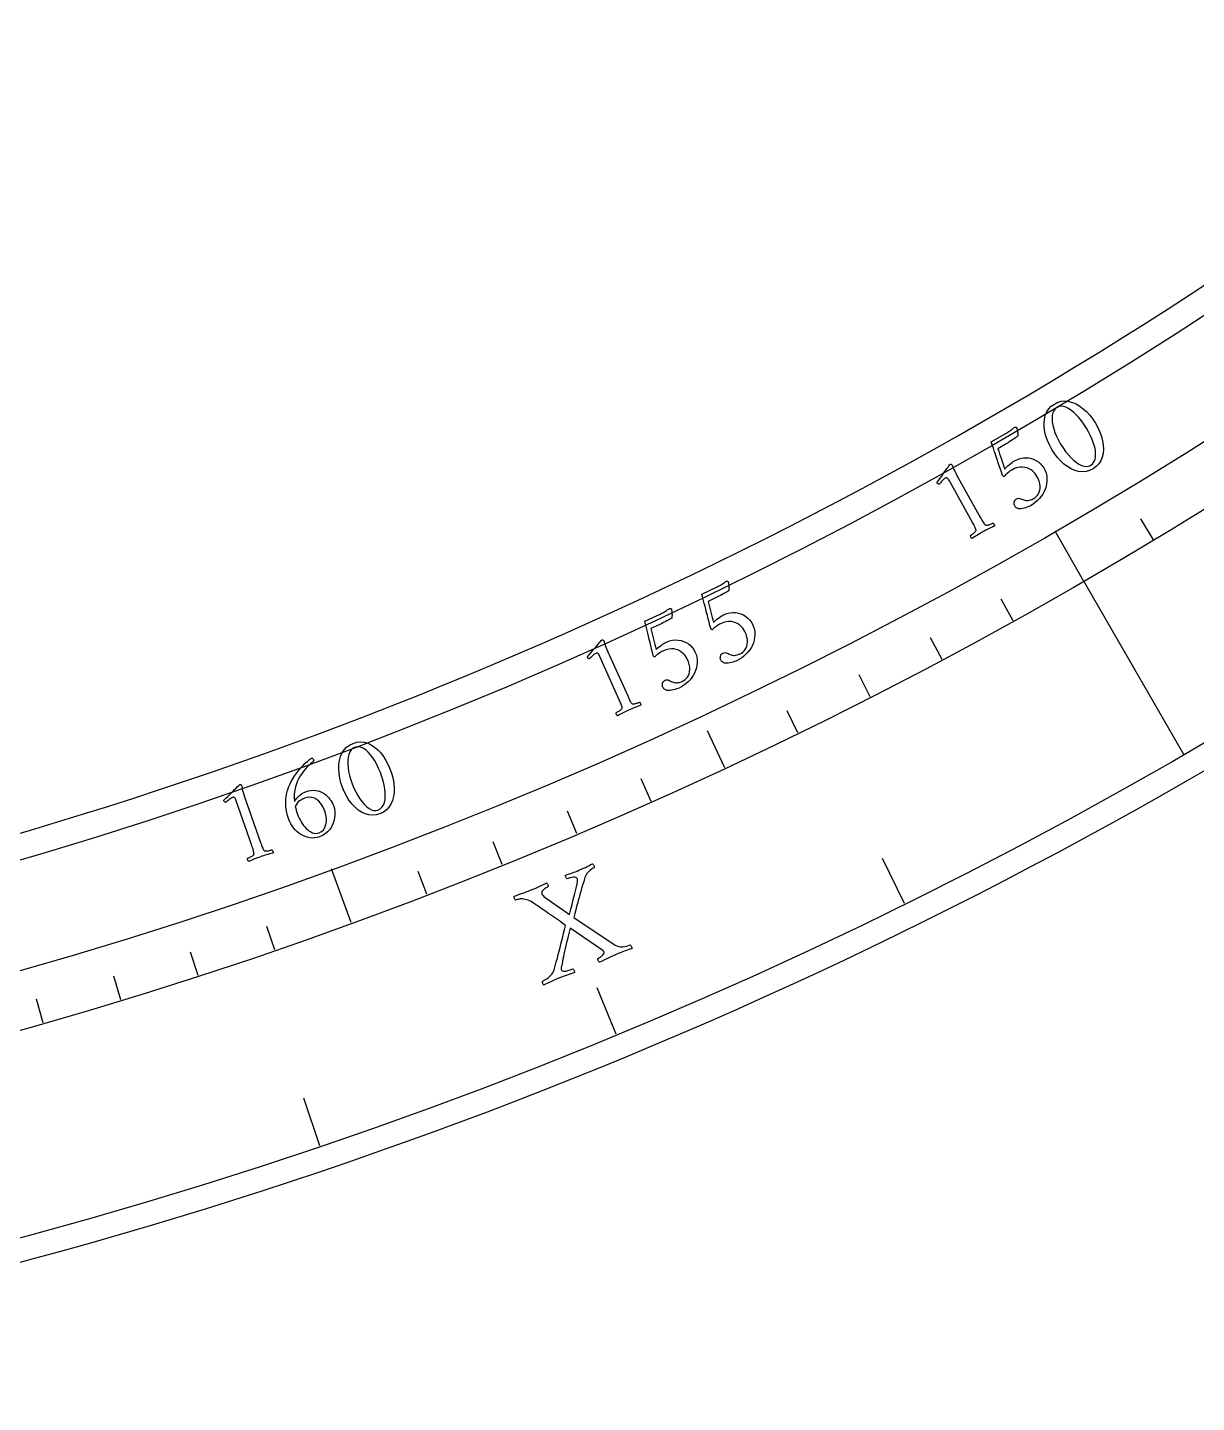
# Model space of a CAD drawing. Header units: millimetres. Extents: x -60 to 60, y -60 to 77.
# Drawn here: x 15.58 to 30.01, y -59.69 to -42.73 of the extents above; entities that cross this region are included whole.
import ezdxf

# ---------------------------------------------------------------- set-up
doc = ezdxf.new("R2010")
doc.units = ezdxf.units.MM
for name, color, linetype in [('CUT_INNER', 6, 'Continuous'), ('CUT_OUTER', 1, 'Continuous'), ('ENGRAVE', 7, 'Continuous'), ('ENGRAVE_FINE', 8, 'Continuous'), ('TEXT', 5, 'Continuous')]:
    doc.layers.add(name, color=color, linetype=linetype)

msp = doc.modelspace()

# ---------------------------------------------------------------- linework, layer by layer
at = {"layer": 'CUT_INNER'}
msp.add_lwpolyline([(15.2907, -52.7276), (15.614, -52.6328), (15.9366, -52.536), (16.2587, -52.4373), (16.5801, -52.3365), (16.9009, -52.2338), (17.2211, -52.1291), (17.5407, -52.0224), (17.8595, -51.9138), (18.1777, -51.8033), (18.4953, -51.6908), (18.8121, -51.5763), (19.1282, -51.4599), (19.4436, -51.3416), (19.7582, -51.2213), (20.0722, -51.0991), (20.3853, -50.975), (20.6977, -50.8489), (21.0093, -50.721), (21.3201, -50.5911), (21.6302, -50.4594), (21.9394, -50.3257), (22.2477, -50.1901), (22.5553, -50.0527), (22.862, -49.9133), (23.1678, -49.7721), (23.4728, -49.629), (23.7769, -49.4841), (24.08, -49.3372), (24.3823, -49.1885), (24.6837, -49.038), (24.9841, -48.8856), (25.2836, -48.7314), (25.5821, -48.5754), (25.8797, -48.4175), (26.1763, -48.2578), (26.4719, -48.0962), (26.7665, -47.9329), (27.0601, -47.7678), (27.3527, -47.6008), (27.6443, -47.4321), (27.9348, -47.2616), (28.2242, -47.0893), (28.5126, -46.9152), (28.8, -46.7394), (29.0862, -46.5618), (29.3714, -46.3825), (29.6554, -46.2014), (29.9383, -46.0185), (30.2201, -45.834)], dxfattribs=at)
at = {"layer": 'CUT_OUTER'}
msp.add_lwpolyline([(30.2123, -51.8384), (29.8937, -52.0228), (29.5739, -52.2052), (29.253, -52.3857), (28.931, -52.5642), (28.608, -52.7407), (28.2838, -52.9153), (27.9586, -53.0878), (27.6323, -53.2584), (27.305, -53.4269), (26.9767, -53.5935), (26.6473, -53.758), (26.317, -53.9205), (25.9856, -54.0809), (25.6533, -54.2394), (25.32, -54.3957), (24.9858, -54.5501), (24.6506, -54.7024), (24.3145, -54.8526), (23.9775, -55.0007), (23.6395, -55.1468), (23.3007, -55.2908), (22.961, -55.4328), (22.6204, -55.5726), (22.279, -55.7104), (21.9368, -55.846), (21.5937, -55.9796), (21.2498, -56.111), (20.9051, -56.2403), (20.5596, -56.3676), (20.2134, -56.4926), (19.8664, -56.6156), (19.5186, -56.7364), (19.1701, -56.8551), (18.8209, -56.9717), (18.471, -57.0861), (18.1204, -57.1984), (17.7691, -57.3085), (17.4171, -57.4164), (17.0645, -57.5222), (16.7112, -57.6258), (16.3573, -57.7273), (16.0028, -57.8266), (15.6476, -57.9237), (15.2919, -58.0186)], dxfattribs=at)
at = {"layer": 'ENGRAVE'}
for points in [[(28.6128, -49.5588), (28.2594, -48.9467)], [(28.6128, -49.5588), (29.847, -51.6965)], [(24.1846, -51.864), (23.9712, -51.4064)], [(19.5723, -53.7745), (19.3305, -53.1102)]]:
    msp.add_lwpolyline(points, dxfattribs=at)
for radius in [59.694, 57.2256, 57.2256, 56.5187, 55.206]:
    msp.add_circle((0, 0), radius, dxfattribs=at)
at = {"layer": 'ENGRAVE_FINE'}
for points in [[(29.4734, -49.0519), (29.3173, -48.7922)], [(27.7435, -50.0506), (27.5967, -49.7857)], [(26.8658, -50.5272), (26.7236, -50.2597)], [(25.9799, -50.9884), (25.8423, -50.7185)], [(25.0861, -51.434), (24.9533, -51.1617)], [(23.2757, -52.2782), (23.1525, -52.0014)], [(22.3598, -52.6764), (22.2415, -52.3976)], [(21.4371, -53.0587), (21.3236, -52.7778)], [(26.402, -53.5379), (26.129, -52.9845)], [(20.5078, -53.4247), (20.3993, -53.1419)], [(18.6308, -54.1079), (18.5322, -53.8214)], [(17.6837, -54.4248), (17.5901, -54.1367)], [(16.7311, -54.7251), (16.6426, -54.4354)], [(22.8439, -55.1501), (22.6078, -54.5799)], [(15.7735, -55.0088), (15.69, -54.7176)], [(19.188, -56.526), (18.9896, -55.9417)]]:
    msp.add_lwpolyline(points, dxfattribs=at)
at = {"layer": 'TEXT'}
for points in [[(28.2516, -47.3763), (28.2953, -47.3549), (28.3397, -47.3422), (28.3849, -47.3384), (28.4307, -47.3433), (28.4765, -47.356), (28.5214, -47.3754), (28.5655, -47.4014), (28.6086, -47.4341), (28.6501, -47.4724), (28.6891, -47.5151), (28.7254, -47.5622), (28.7593, -47.6139), (28.7892, -47.6679), (28.8138, -47.7221), (28.8332, -47.7766), (28.8474, -47.8314), (28.8557, -47.8851), (28.8577, -47.9366), (28.8535, -47.9858), (28.843, -48.0327), (28.8255, -48.076), (28.8007, -48.1144), (28.7684, -48.1478), (28.7286, -48.1762), (28.6858, -48.197), (28.6418, -48.2092), (28.5965, -48.2126), (28.55, -48.2075), (28.5034, -48.1946), (28.4577, -48.1751), (28.4131, -48.149), (28.3694, -48.1164), (28.3277, -48.0781), (28.2888, -48.0352), (28.2527, -47.9878), (28.2193, -47.9358), (28.19, -47.8815), (28.166, -47.827), (28.1471, -47.7723), (28.1334, -47.7175), (28.1255, -47.6638), (28.1239, -47.6125), (28.1285, -47.5636), (28.1394, -47.5171), (28.1569, -47.4743), (28.1815, -47.4366), (28.213, -47.4039), (28.2516, -47.3763)], [(28.2852, -47.4183), (28.2621, -47.4362), (28.2444, -47.4588), (28.2319, -47.4864), (28.2248, -47.5189), (28.2227, -47.5552), (28.225, -47.5943), (28.2319, -47.6362), (28.2433, -47.681), (28.2589, -47.7274), (28.2783, -47.7747), (28.3015, -47.8226), (28.3286, -47.8713), (28.358, -47.918), (28.3887, -47.9612), (28.4208, -48.0009), (28.4542, -48.037), (28.4881, -48.0688), (28.5214, -48.0955), (28.5542, -48.117), (28.5864, -48.1334), (28.6172, -48.1437), (28.6458, -48.1471), (28.6721, -48.1437), (28.6962, -48.1335), (28.7213, -48.1143), (28.7402, -48.0904), (28.753, -48.0617), (28.7597, -48.0283), (28.761, -47.9911), (28.7574, -47.9511), (28.749, -47.9084), (28.7359, -47.863), (28.7186, -47.8161), (28.698, -47.7687), (28.6741, -47.7211), (28.6467, -47.673), (28.6169, -47.6261), (28.5861, -47.5831), (28.5543, -47.5441), (28.5216, -47.509), (28.4886, -47.4783), (28.4562, -47.4528), (28.4243, -47.4324), (28.3928, -47.417), (28.3627, -47.4074), (28.3348, -47.4045), (28.3089, -47.4081), (28.2852, -47.4183)], [(27.7579, -48.0781), (27.7947, -48.0596), (27.8311, -48.0468), (27.8671, -48.0399), (27.9028, -48.0386), (27.9374, -48.0422), (27.9703, -48.0497), (28.0016, -48.0609), (28.0312, -48.0761), (28.0583, -48.0944), (28.0822, -48.1151), (28.1028, -48.1383), (28.1201, -48.1639), (28.1366, -48.1961), (28.1488, -48.2288), (28.1566, -48.262), (28.1601, -48.2957), (28.1598, -48.3294), (28.156, -48.3624), (28.1489, -48.3948), (28.1384, -48.4266), (28.1249, -48.4574), (28.1087, -48.4868), (28.0899, -48.5149), (28.0684, -48.5416), (28.0448, -48.5665), (28.0194, -48.5891), (27.9923, -48.6095), (27.9635, -48.6277), (27.9503, -48.6348), (27.9349, -48.6418), (27.9176, -48.6488), (27.8982, -48.6558), (27.8779, -48.6621), (27.8579, -48.6668), (27.8382, -48.6699), (27.8188, -48.6714), (27.8144, -48.6705), (27.8087, -48.6687), (27.8016, -48.6659), (27.793, -48.6623), (27.7844, -48.6577), (27.777, -48.6522), (27.7708, -48.6459), (27.7658, -48.6386), (27.7595, -48.6252), (27.7559, -48.6119), (27.7551, -48.5987), (27.757, -48.5857), (27.7611, -48.5736), (27.7671, -48.5633), (27.7747, -48.5547), (27.7842, -48.548), (27.7971, -48.5422), (27.81, -48.5398), (27.823, -48.5406), (27.8361, -48.5446), (27.8491, -48.55), (27.8619, -48.5548), (27.8744, -48.559), (27.8867, -48.5626), (27.9009, -48.5655), (27.9152, -48.5665), (27.9297, -48.5656), (27.9442, -48.5628), (27.9585, -48.5587), (27.9722, -48.5537), (27.9853, -48.5479), (27.9979, -48.5413), (28.014, -48.5305), (28.0288, -48.5172), (28.0424, -48.5016), (28.0547, -48.4837), (28.0648, -48.4634), (28.0718, -48.4409), (28.0756, -48.4161), (28.0762, -48.389), (28.0729, -48.3599), (28.0645, -48.3289), (28.0511, -48.2959), (28.0328, -48.261), (28.0199, -48.2417), (28.0043, -48.2234), (27.986, -48.2062), (27.965, -48.19), (27.9416, -48.1759), (27.9163, -48.1652), (27.8889, -48.1577), (27.8594, -48.1536), (27.8283, -48.154), (27.7956, -48.1603), (27.7614, -48.1725), (27.7258, -48.1906), (27.7149, -48.1973), (27.7026, -48.2058), (27.689, -48.216), (27.6741, -48.2279), (27.6597, -48.2402), (27.6479, -48.2513), (27.6386, -48.2612), (27.6319, -48.27), (27.6298, -48.2707), (27.6274, -48.2707), (27.6246, -48.2699), (27.6215, -48.2683), (27.6185, -48.2662), (27.6157, -48.2637), (27.6134, -48.261), (27.6113, -48.2579), (27.5982, -48.2185), (27.585, -48.1792), (27.5718, -48.1398), (27.5585, -48.1005), (27.5455, -48.0618), (27.533, -48.0245), (27.5209, -47.9885), (27.5092, -47.9538), (27.4982, -47.9215), (27.488, -47.8923), (27.4788, -47.8664), (27.4705, -47.8437), (27.6531, -47.7384), (27.6657, -47.7309), (27.6783, -47.7229), (27.6909, -47.7146), (27.7035, -47.7058), (27.7154, -47.697), (27.7263, -47.6889), (27.7359, -47.6813), (27.7444, -47.6743), (27.7513, -47.6684), (27.7563, -47.6641), (27.7593, -47.6616), (27.7603, -47.6608), (27.7644, -47.6608), (27.7682, -47.6609), (27.7716, -47.6609), (27.7747, -47.6609), (27.7775, -47.6612), (27.7799, -47.6622), (27.782, -47.6637), (27.7836, -47.666), (27.7849, -47.6688), (27.7865, -47.6735), (27.7885, -47.68), (27.7908, -47.6884), (27.7931, -47.698), (27.7952, -47.7083), (27.797, -47.7193), (27.7986, -47.731), (27.7997, -47.7427), (27.8, -47.7541), (27.7995, -47.7651), (27.7983, -47.7757), (27.7858, -47.7847), (27.7719, -47.7944), (27.7568, -47.8049), (27.7404, -47.8161), (27.7225, -47.828), (27.7029, -47.8405), (27.6814, -47.8535), (27.6582, -47.8672), (27.554, -47.9273), (27.5646, -47.9589), (27.5754, -47.9907), (27.5864, -48.0227), (27.5977, -48.055), (27.6088, -48.0869), (27.6194, -48.1183), (27.6295, -48.1489), (27.6391, -48.1789), (27.6501, -48.166), (27.6632, -48.1524), (27.6786, -48.1381), (27.6962, -48.123), (27.7141, -48.1086), (27.7303, -48.0963), (27.7449, -48.0861), (27.7579, -48.0781)], [(27.2413, -48.836), (26.9564, -48.3252), (26.9491, -48.3129), (26.9422, -48.3031), (26.9357, -48.2957), (26.9298, -48.2909), (26.9238, -48.2883), (26.9176, -48.2875), (26.911, -48.2887), (26.9041, -48.2916), (26.8965, -48.2967), (26.8875, -48.3041), (26.8774, -48.3137), (26.866, -48.3256), (26.8547, -48.338), (26.8449, -48.3489), (26.8367, -48.3585), (26.83, -48.3667), (26.8223, -48.3647), (26.8158, -48.3615), (26.8105, -48.3569), (26.8063, -48.3511), (26.8063, -48.351), (26.8061, -48.3508), (26.8059, -48.3504), (26.8056, -48.3498), (26.8044, -48.3474), (26.8039, -48.3452), (26.8039, -48.3434), (26.8046, -48.3419), (26.8236, -48.316), (26.8423, -48.2902), (26.8607, -48.2645), (26.8789, -48.2388), (26.8961, -48.2142), (26.9118, -48.1918), (26.926, -48.1716), (26.9387, -48.1536), (26.9492, -48.1388), (26.9569, -48.1282), (26.9618, -48.1216), (26.9638, -48.1192), (26.9664, -48.1178), (26.9696, -48.1166), (26.9729, -48.1167), (26.9763, -48.118), (26.9797, -48.1205), (26.983, -48.1236), (26.9859, -48.1264), (26.9885, -48.1289), (26.9907, -48.1313), (26.9915, -48.1334), (26.9939, -48.1399), (26.9979, -48.1507), (27.0034, -48.1658), (27.0109, -48.1845), (27.021, -48.2062), (27.0335, -48.2308), (27.0486, -48.2584), (27.341, -48.7802), (27.3489, -48.7942), (27.3566, -48.8076), (27.3641, -48.8205), (27.3714, -48.8328), (27.3785, -48.8442), (27.3856, -48.8541), (27.3927, -48.8626), (27.3997, -48.8696), (27.4036, -48.8715), (27.4093, -48.8723), (27.4166, -48.8719), (27.4256, -48.8703), (27.4355, -48.8679), (27.4454, -48.8649), (27.4553, -48.8614), (27.4653, -48.8574), (27.4744, -48.8533), (27.4821, -48.8498), (27.4883, -48.8468), (27.4929, -48.8444), (27.4964, -48.8464), (27.5, -48.8497), (27.5037, -48.8542), (27.5076, -48.8599), (27.5109, -48.8659), (27.513, -48.8713), (27.5138, -48.8762), (27.5132, -48.8805), (27.4935, -48.89), (27.4746, -48.899), (27.4566, -48.9077), (27.4394, -48.9161), (27.4223, -48.9245), (27.4048, -48.9335), (27.3867, -48.9432), (27.3682, -48.9534), (27.3505, -48.9634), (27.3337, -48.9733), (27.3179, -48.9829), (27.303, -48.9923), (27.288, -49.002), (27.272, -49.0123), (27.2548, -49.0234), (27.2366, -49.0352), (27.2327, -49.0333), (27.2289, -49.0301), (27.2254, -49.0255), (27.222, -49.0196), (27.2192, -49.0133), (27.2173, -49.0078), (27.2164, -49.003), (27.2165, -48.9989), (27.221, -48.9963), (27.2268, -48.9926), (27.2338, -48.9879), (27.242, -48.9822), (27.2507, -48.9758), (27.2589, -48.9692), (27.2666, -48.9623), (27.2738, -48.9552), (27.2798, -48.9484), (27.2837, -48.9425), (27.2856, -48.9375), (27.2855, -48.9334), (27.2832, -48.9238), (27.2798, -48.9133), (27.2753, -48.9019), (27.2696, -48.8897), (27.2632, -48.8769), (27.2563, -48.8636), (27.2491, -48.85), (27.2413, -48.836)], [(24.1697, -49.9782), (24.2078, -49.9625), (24.245, -49.9524), (24.2814, -49.9481), (24.3171, -49.9495), (24.3514, -49.9556), (24.3837, -49.9654), (24.4141, -49.979), (24.4425, -49.9962), (24.4682, -50.0165), (24.4905, -50.0389), (24.5093, -50.0635), (24.5247, -50.0904), (24.5388, -50.1237), (24.5486, -50.1572), (24.554, -50.1909), (24.555, -50.2247), (24.5522, -50.2582), (24.546, -50.2909), (24.5366, -50.3227), (24.5238, -50.3536), (24.508, -50.3834), (24.4897, -50.4116), (24.4689, -50.4382), (24.4456, -50.4632), (24.4202, -50.4863), (24.3932, -50.507), (24.3647, -50.5254), (24.3347, -50.5414), (24.3209, -50.5475), (24.3051, -50.5534), (24.2873, -50.5591), (24.2674, -50.5647), (24.2467, -50.5695), (24.2265, -50.5727), (24.2066, -50.5743), (24.1871, -50.5745), (24.1828, -50.5732), (24.1772, -50.571), (24.1703, -50.5677), (24.1621, -50.5635), (24.1539, -50.5583), (24.1469, -50.5523), (24.1411, -50.5455), (24.1367, -50.5379), (24.1314, -50.524), (24.1288, -50.5105), (24.1289, -50.4973), (24.1317, -50.4844), (24.1368, -50.4727), (24.1434, -50.4628), (24.1517, -50.4549), (24.1616, -50.4488), (24.1749, -50.444), (24.188, -50.4425), (24.2009, -50.4443), (24.2137, -50.4493), (24.2262, -50.4556), (24.2386, -50.4613), (24.2508, -50.4664), (24.2628, -50.4709), (24.2767, -50.4748), (24.291, -50.4768), (24.3054, -50.477), (24.3201, -50.4753), (24.3347, -50.4722), (24.3487, -50.4683), (24.3622, -50.4635), (24.3752, -50.4578), (24.3921, -50.4481), (24.4078, -50.436), (24.4225, -50.4215), (24.4361, -50.4045), (24.4477, -50.385), (24.4562, -50.363), (24.4619, -50.3386), (24.4645, -50.3117), (24.4633, -50.2824), (24.4572, -50.2508), (24.4463, -50.217), (24.4305, -50.1808), (24.4191, -50.1606), (24.4049, -50.1412), (24.3879, -50.1227), (24.3681, -50.105), (24.3458, -50.0893), (24.3213, -50.0767), (24.2945, -50.0673), (24.2655, -50.061), (24.2344, -50.0592), (24.2013, -50.0631), (24.1664, -50.0727), (24.1295, -50.0881), (24.1181, -50.094), (24.1053, -50.1016), (24.091, -50.1108), (24.0752, -50.1216), (24.06, -50.1327), (24.0474, -50.1429), (24.0374, -50.1522), (24.03, -50.1605), (24.0279, -50.161), (24.0255, -50.1608), (24.0228, -50.1598), (24.0198, -50.158), (24.0169, -50.1556), (24.0144, -50.153), (24.0122, -50.1501), (24.0104, -50.1469), (24.0002, -50.1067), (23.9899, -50.0664), (23.9796, -50.0262), (23.9693, -49.986), (23.9591, -49.9465), (23.9493, -49.9083), (23.9399, -49.8716), (23.9308, -49.8362), (23.9222, -49.8031), (23.9142, -49.7733), (23.9069, -49.7468), (23.9002, -49.7235), (24.09, -49.6319), (24.1032, -49.6253), (24.1163, -49.6182), (24.1295, -49.6108), (24.1427, -49.603), (24.1553, -49.5951), (24.1666, -49.5878), (24.1768, -49.5809), (24.1858, -49.5745), (24.1932, -49.5691), (24.1984, -49.5653), (24.2015, -49.563), (24.2026, -49.5622), (24.2067, -49.5626), (24.2105, -49.5629), (24.2139, -49.5632), (24.217, -49.5634), (24.2198, -49.5639), (24.2221, -49.5651), (24.224, -49.5668), (24.2255, -49.5691), (24.2266, -49.5721), (24.2279, -49.5769), (24.2293, -49.5835), (24.231, -49.592), (24.2326, -49.6018), (24.2339, -49.6122), (24.235, -49.6233), (24.2357, -49.635), (24.2359, -49.6469), (24.2354, -49.6582), (24.2342, -49.6691), (24.2322, -49.6796), (24.219, -49.6877), (24.2045, -49.6964), (24.1886, -49.7057), (24.1715, -49.7157), (24.1528, -49.7263), (24.1322, -49.7373), (24.1099, -49.7487), (24.0857, -49.7606), (23.9774, -49.8129), (23.9857, -49.8452), (23.9941, -49.8778), (24.0028, -49.9105), (24.0117, -49.9435), (24.0204, -49.9762), (24.0287, -50.0082), (24.0365, -50.0395), (24.0439, -50.0701), (24.0558, -50.0581), (24.0699, -50.0455), (24.0863, -50.0323), (24.105, -50.0185), (24.1238, -50.0055), (24.1409, -49.9944), (24.1562, -49.9853), (24.1697, -49.9782)], [(23.462, -50.3144), (23.5002, -50.2992), (23.5376, -50.2896), (23.5741, -50.2858), (23.6097, -50.2877), (23.6439, -50.2943), (23.6761, -50.3046), (23.7063, -50.3186), (23.7344, -50.3362), (23.7599, -50.3568), (23.7818, -50.3796), (23.8003, -50.4044), (23.8153, -50.4315), (23.829, -50.465), (23.8383, -50.4986), (23.8432, -50.5324), (23.8437, -50.5663), (23.8404, -50.5997), (23.8338, -50.6323), (23.8239, -50.664), (23.8107, -50.6947), (23.7945, -50.7242), (23.7758, -50.7522), (23.7546, -50.7785), (23.731, -50.8032), (23.7052, -50.8259), (23.678, -50.8463), (23.6492, -50.8643), (23.6189, -50.8799), (23.6051, -50.8857), (23.5892, -50.8914), (23.5713, -50.8969), (23.5514, -50.9022), (23.5306, -50.9066), (23.5103, -50.9095), (23.4904, -50.9109), (23.471, -50.9108), (23.4667, -50.9095), (23.4611, -50.9072), (23.4542, -50.9038), (23.4461, -50.8994), (23.4379, -50.8941), (23.431, -50.888), (23.4254, -50.8811), (23.421, -50.8735), (23.4159, -50.8595), (23.4135, -50.846), (23.4138, -50.8328), (23.4168, -50.82), (23.422, -50.8083), (23.4288, -50.7986), (23.4372, -50.7907), (23.4472, -50.7848), (23.4605, -50.7802), (23.4737, -50.7789), (23.4866, -50.7808), (23.4993, -50.786), (23.5117, -50.7925), (23.524, -50.7984), (23.5361, -50.8037), (23.548, -50.8083), (23.562, -50.8124), (23.5762, -50.8146), (23.5906, -50.815), (23.6053, -50.8135), (23.62, -50.8107), (23.634, -50.8069), (23.6476, -50.8023), (23.6607, -50.7968), (23.6777, -50.7874), (23.6936, -50.7755), (23.7085, -50.7611), (23.7223, -50.7443), (23.7341, -50.725), (23.743, -50.7031), (23.749, -50.6788), (23.752, -50.6519), (23.7512, -50.6226), (23.7455, -50.591), (23.7351, -50.557), (23.7199, -50.5206), (23.7087, -50.5002), (23.6948, -50.4807), (23.6781, -50.4619), (23.6586, -50.4439), (23.6365, -50.4279), (23.6122, -50.415), (23.5855, -50.4052), (23.5566, -50.3985), (23.5255, -50.3962), (23.4924, -50.3996), (23.4573, -50.4088), (23.4202, -50.4236), (23.4087, -50.4294), (23.3958, -50.4368), (23.3814, -50.4458), (23.3654, -50.4564), (23.3501, -50.4673), (23.3373, -50.4773), (23.3272, -50.4864), (23.3197, -50.4946), (23.3176, -50.4952), (23.3152, -50.4949), (23.3125, -50.4938), (23.3096, -50.492), (23.3067, -50.4896), (23.3042, -50.4869), (23.3021, -50.484), (23.3003, -50.4808), (23.2906, -50.4404), (23.2809, -50.4), (23.2712, -50.3597), (23.2614, -50.3193), (23.2519, -50.2796), (23.2426, -50.2414), (23.2337, -50.2045), (23.225, -50.1689), (23.2169, -50.1357), (23.2094, -50.1058), (23.2024, -50.0792), (23.1961, -50.0559), (23.3872, -49.9669), (23.4004, -49.9605), (23.4137, -49.9537), (23.4269, -49.9464), (23.4402, -49.9387), (23.4529, -49.9311), (23.4644, -49.9239), (23.4747, -49.9172), (23.4837, -49.9109), (23.4912, -49.9057), (23.4965, -49.9019), (23.4996, -49.8996), (23.5007, -49.8989), (23.5048, -49.8993), (23.5086, -49.8997), (23.512, -49.9), (23.5151, -49.9003), (23.5179, -49.9008), (23.5202, -49.902), (23.5221, -49.9037), (23.5235, -49.9061), (23.5246, -49.909), (23.5258, -49.9139), (23.5271, -49.9205), (23.5287, -49.9291), (23.5302, -49.9388), (23.5313, -49.9493), (23.5322, -49.9604), (23.5328, -49.9721), (23.5328, -49.984), (23.5322, -49.9953), (23.5308, -50.0062), (23.5286, -50.0166), (23.5153, -50.0245), (23.5007, -50.033), (23.4847, -50.0422), (23.4674, -50.0519), (23.4486, -50.0622), (23.4279, -50.0729), (23.4053, -50.084), (23.381, -50.0956), (23.272, -50.1464), (23.2798, -50.1788), (23.2878, -50.2114), (23.296, -50.2443), (23.3044, -50.2774), (23.3127, -50.3102), (23.3205, -50.3423), (23.3279, -50.3737), (23.3349, -50.4044), (23.3469, -50.3926), (23.3612, -50.3802), (23.3778, -50.3673), (23.3966, -50.3538), (23.4157, -50.341), (23.433, -50.3301), (23.4484, -50.3213), (23.462, -50.3144)], [(22.8813, -51.0244), (22.642, -50.4907), (22.6358, -50.4778), (22.6298, -50.4674), (22.624, -50.4596), (22.6184, -50.4542), (22.6128, -50.4511), (22.6066, -50.4498), (22.6, -50.4503), (22.5929, -50.4527), (22.5848, -50.4571), (22.5752, -50.4636), (22.5643, -50.4724), (22.5519, -50.4832), (22.5396, -50.4945), (22.5289, -50.5046), (22.5199, -50.5135), (22.5125, -50.521), (22.505, -50.5184), (22.4988, -50.5146), (22.4939, -50.5096), (22.4902, -50.5034), (22.4902, -50.5033), (22.4901, -50.5031), (22.4899, -50.5027), (22.4896, -50.5021), (22.4887, -50.4995), (22.4883, -50.4974), (22.4885, -50.4956), (22.4893, -50.4941), (22.5105, -50.47), (22.5314, -50.4459), (22.552, -50.4219), (22.5723, -50.3979), (22.5916, -50.3749), (22.6092, -50.3539), (22.6251, -50.3351), (22.6393, -50.3183), (22.6511, -50.3044), (22.6597, -50.2945), (22.6651, -50.2884), (22.6674, -50.2861), (22.67, -50.2849), (22.6734, -50.2841), (22.6766, -50.2844), (22.6798, -50.286), (22.683, -50.2888), (22.686, -50.2921), (22.6887, -50.2952), (22.6911, -50.298), (22.6931, -50.3005), (22.6937, -50.3027), (22.6955, -50.3094), (22.6985, -50.3205), (22.7027, -50.336), (22.7086, -50.3553), (22.7167, -50.3778), (22.7271, -50.4034), (22.7397, -50.4322), (22.9855, -50.9775), (22.9922, -50.9921), (22.9986, -51.0061), (23.005, -51.0196), (23.0112, -51.0326), (23.0173, -51.0445), (23.0235, -51.055), (23.0298, -51.0641), (23.0361, -51.0717), (23.0399, -51.0739), (23.0455, -51.0752), (23.0528, -51.0754), (23.0619, -51.0746), (23.072, -51.0731), (23.0821, -51.071), (23.0923, -51.0684), (23.1025, -51.0652), (23.112, -51.062), (23.12, -51.0591), (23.1264, -51.0567), (23.1312, -51.0547), (23.1345, -51.057), (23.1378, -51.0606), (23.1411, -51.0654), (23.1445, -51.0714), (23.1473, -51.0776), (23.1489, -51.0832), (23.1492, -51.0882), (23.1483, -51.0924), (23.1278, -51.1001), (23.1082, -51.1075), (23.0895, -51.1146), (23.0716, -51.1214), (23.0539, -51.1283), (23.0357, -51.1358), (23.0169, -51.1438), (22.9975, -51.1524), (22.9789, -51.1609), (22.9614, -51.1692), (22.9448, -51.1774), (22.9291, -51.1855), (22.9134, -51.1938), (22.8965, -51.2027), (22.8785, -51.2123), (22.8593, -51.2224), (22.8555, -51.2202), (22.852, -51.2167), (22.8489, -51.2118), (22.8461, -51.2056), (22.8438, -51.1991), (22.8425, -51.1934), (22.842, -51.1886), (22.8424, -51.1846), (22.8471, -51.1823), (22.8532, -51.1791), (22.8606, -51.1751), (22.8693, -51.1701), (22.8785, -51.1645), (22.8872, -51.1586), (22.8955, -51.1525), (22.9033, -51.146), (22.9098, -51.1397), (22.9143, -51.1341), (22.9166, -51.1293), (22.9168, -51.1253), (22.9154, -51.1155), (22.9129, -51.1047), (22.9094, -51.093), (22.9048, -51.0804), (22.8996, -51.067), (22.8939, -51.0532), (22.8878, -51.039), (22.8813, -51.0244)], [(19.5956, -51.5624), (19.6424, -51.5489), (19.6883, -51.5441), (19.7334, -51.5482), (19.7777, -51.561), (19.8206, -51.5815), (19.8614, -51.6084), (19.9003, -51.6416), (19.9372, -51.6813), (19.9714, -51.7262), (20.0023, -51.775), (20.0299, -51.8278), (20.0543, -51.8845), (20.0744, -51.9429), (20.0892, -52.0006), (20.0989, -52.0576), (20.1033, -52.114), (20.1021, -52.1684), (20.0952, -52.2194), (20.0825, -52.2672), (20.064, -52.3115), (20.0393, -52.3512), (20.0082, -52.3846), (19.9705, -52.4119), (19.9265, -52.433), (19.8807, -52.446), (19.8352, -52.4504), (19.79, -52.4459), (19.7451, -52.4327), (19.7014, -52.412), (19.6599, -52.3849), (19.6204, -52.3514), (19.5831, -52.3117), (19.5487, -52.2667), (19.5178, -52.2177), (19.4904, -52.1648), (19.4667, -52.1078), (19.4472, -52.0492), (19.433, -51.9914), (19.4239, -51.9343), (19.42, -51.8779), (19.4215, -51.8236), (19.4288, -51.7728), (19.4418, -51.7254), (19.4607, -51.6815), (19.4854, -51.6424), (19.5161, -51.6096), (19.5528, -51.5829), (19.5956, -51.5624)], [(19.6214, -51.6096), (19.5955, -51.6232), (19.5741, -51.6424), (19.5571, -51.6674), (19.5445, -51.6982), (19.536, -51.7336), (19.5316, -51.7725), (19.5311, -51.815), (19.5345, -51.861), (19.5418, -51.9095), (19.5527, -51.9593), (19.5672, -52.0106), (19.5855, -52.0633), (19.6063, -52.1143), (19.629, -52.1622), (19.6537, -52.2068), (19.6804, -52.2483), (19.7082, -52.2855), (19.7364, -52.3175), (19.7649, -52.3444), (19.7938, -52.3661), (19.8224, -52.3816), (19.8499, -52.39), (19.8765, -52.3912), (19.902, -52.3853), (19.93, -52.3708), (19.9528, -52.3505), (19.9704, -52.3245), (19.9828, -52.2927), (19.9905, -52.2563), (19.9939, -52.2163), (19.9931, -52.1728), (19.988, -52.1258), (19.9792, -52.0766), (19.9671, -52.0264), (19.9518, -51.9753), (19.9332, -51.9232), (19.912, -51.8718), (19.8891, -51.8242), (19.8646, -51.7802), (19.8384, -51.7399), (19.8113, -51.704), (19.7838, -51.6733), (19.7559, -51.6476), (19.7276, -51.627), (19.6996, -51.6124), (19.6726, -51.6046), (19.6465, -51.6037), (19.6214, -51.6096)], [(19.0096, -52.1597), (19.0441, -52.149), (19.0769, -52.1426), (19.1081, -52.1406), (19.1376, -52.1428), (19.1654, -52.1486), (19.1915, -52.1571), (19.2159, -52.1683), (19.2385, -52.1822), (19.2594, -52.1981), (19.2784, -52.2152), (19.2957, -52.2336), (19.3112, -52.2533), (19.3248, -52.2733), (19.3364, -52.2927), (19.346, -52.3116), (19.3537, -52.3299), (19.365, -52.3676), (19.3712, -52.4057), (19.3724, -52.4442), (19.3684, -52.4831), (19.3597, -52.5212), (19.3467, -52.5574), (19.3294, -52.5915), (19.3078, -52.6237), (19.282, -52.6528), (19.2525, -52.6777), (19.2191, -52.6983), (19.1818, -52.7147), (19.1512, -52.7239), (19.1208, -52.7292), (19.0907, -52.7305), (19.0608, -52.7279), (19.0316, -52.7218), (19.0034, -52.713), (18.9763, -52.7012), (18.9503, -52.6866), (18.9256, -52.6696), (18.9024, -52.6505), (18.8808, -52.6294), (18.8608, -52.6063), (18.8427, -52.5818), (18.827, -52.5565), (18.8137, -52.5304), (18.8027, -52.5036), (18.7864, -52.4513), (18.7746, -52.3989), (18.7676, -52.3464), (18.7652, -52.2938), (18.7675, -52.2419), (18.7746, -52.1916), (18.7866, -52.143), (18.8034, -52.0959), (18.8191, -52.0609), (18.837, -52.0263), (18.857, -51.992), (18.8792, -51.9582), (18.9029, -51.9252), (18.9275, -51.8937), (18.953, -51.8636), (18.9794, -51.835), (19.006, -51.8084), (19.0324, -51.7844), (19.0584, -51.7631), (19.0841, -51.7444), (19.0889, -51.7438), (19.0935, -51.7455), (19.098, -51.7495), (19.1024, -51.7558), (19.1063, -51.7628), (19.1095, -51.7688), (19.1119, -51.7738), (19.1136, -51.7778), (19.0944, -51.7935), (19.0742, -51.8112), (19.0531, -51.8308), (19.031, -51.8523), (19.0087, -51.8759), (18.9871, -51.9015), (18.9662, -51.9293), (18.9459, -51.9591), (18.9271, -51.9911), (18.9107, -52.0253), (18.8965, -52.0617), (18.8847, -52.1003), (18.876, -52.1412), (18.871, -52.1846), (18.8699, -52.2304), (18.8725, -52.2787), (18.8861, -52.2582), (18.9013, -52.239), (18.9181, -52.221), (18.9366, -52.2044), (18.9556, -52.1895), (18.9741, -52.1772), (18.9921, -52.1672), (19.0096, -52.1597)], [(18.3472, -52.8245), (18.1553, -52.272), (18.1502, -52.2586), (18.1451, -52.2477), (18.1401, -52.2394), (18.135, -52.2336), (18.1296, -52.23), (18.1236, -52.2281), (18.1169, -52.2281), (18.1096, -52.2298), (18.1012, -52.2335), (18.0911, -52.2392), (18.0795, -52.2469), (18.0661, -52.2566), (18.0529, -52.2669), (18.0414, -52.276), (18.0316, -52.284), (18.0237, -52.2909), (18.0164, -52.2876), (18.0105, -52.2833), (18.0061, -52.2779), (18.003, -52.2714), (18.0029, -52.2713), (18.0028, -52.271), (18.0027, -52.2706), (18.0025, -52.27), (18.0018, -52.2674), (18.0016, -52.2652), (18.002, -52.2634), (18.0028, -52.262), (18.0261, -52.2399), (18.049, -52.2177), (18.0716, -52.1956), (18.0939, -52.1734), (18.1152, -52.1522), (18.1345, -52.1328), (18.152, -52.1154), (18.1676, -52.0999), (18.1806, -52.0872), (18.19, -52.078), (18.1959, -52.0724), (18.1984, -52.0704), (18.2012, -52.0694), (18.2045, -52.0688), (18.2078, -52.0695), (18.2108, -52.0713), (18.2138, -52.0744), (18.2165, -52.078), (18.2189, -52.0813), (18.221, -52.0842), (18.2228, -52.0869), (18.2232, -52.0892), (18.2244, -52.096), (18.2264, -52.1073), (18.2292, -52.1231), (18.2334, -52.1429), (18.2396, -52.166), (18.2476, -52.1924), (18.2577, -52.2222), (18.4551, -52.7869), (18.4604, -52.802), (18.4656, -52.8165), (18.4708, -52.8305), (18.4758, -52.8439), (18.4809, -52.8564), (18.4862, -52.8674), (18.4916, -52.8769), (18.4973, -52.885), (18.5008, -52.8876), (18.5063, -52.8893), (18.5136, -52.8902), (18.5227, -52.8903), (18.5329, -52.8896), (18.5431, -52.8884), (18.5535, -52.8867), (18.564, -52.8844), (18.5738, -52.882), (18.5819, -52.8799), (18.5885, -52.878), (18.5935, -52.8764), (18.5966, -52.8791), (18.5995, -52.8829), (18.6024, -52.888), (18.6053, -52.8942), (18.6075, -52.9007), (18.6086, -52.9064), (18.6085, -52.9113), (18.6073, -52.9155), (18.5862, -52.9214), (18.566, -52.9271), (18.5467, -52.9325), (18.5283, -52.9377), (18.5101, -52.9431), (18.4912, -52.9489), (18.4718, -52.9553), (18.4517, -52.9621), (18.4325, -52.9689), (18.4143, -52.9757), (18.3971, -52.9824), (18.3808, -52.9891), (18.3644, -52.996), (18.3468, -53.0035), (18.328, -53.0114), (18.3079, -53.0198), (18.3044, -53.0173), (18.3012, -53.0135), (18.2985, -53.0084), (18.2963, -53.0019), (18.2946, -52.9952), (18.2937, -52.9895), (18.2937, -52.9846), (18.2944, -52.9806), (18.2993, -52.9788), (18.3057, -52.9762), (18.3134, -52.9728), (18.3225, -52.9686), (18.3321, -52.9638), (18.3413, -52.9587), (18.3501, -52.9533), (18.3585, -52.9475), (18.3655, -52.9418), (18.3705, -52.9367), (18.3732, -52.9321), (18.3738, -52.9281), (18.3732, -52.9182), (18.3716, -52.9073), (18.3692, -52.8953), (18.3657, -52.8823), (18.3616, -52.8685), (18.3572, -52.8543), (18.3524, -52.8396), (18.3472, -52.8245)], [(18.8831, -52.3426), (18.8858, -52.3543), (18.8888, -52.3661), (18.892, -52.378), (18.8955, -52.3901), (18.8991, -52.4021), (18.903, -52.4141), (18.907, -52.4261), (18.9112, -52.4379), (18.9201, -52.4609), (18.9305, -52.4841), (18.9424, -52.5072), (18.9556, -52.5305), (18.97, -52.5531), (18.9854, -52.5744), (19.0018, -52.5944), (19.0193, -52.613), (19.0375, -52.6297), (19.0563, -52.6439), (19.0757, -52.6556), (19.0957, -52.6648), (19.116, -52.6709), (19.1363, -52.6731), (19.1565, -52.6715), (19.1768, -52.6661), (19.2067, -52.6508), (19.2309, -52.629), (19.2493, -52.6006), (19.2619, -52.5656), (19.2683, -52.5264), (19.268, -52.4853), (19.2611, -52.4423), (19.2476, -52.3974), (19.236, -52.3691), (19.2226, -52.3427), (19.2074, -52.3181), (19.1904, -52.2954), (19.1718, -52.2752), (19.1515, -52.2584), (19.1296, -52.2449), (19.1061, -52.2348), (19.0811, -52.2288), (19.0544, -52.2277), (19.0263, -52.2314), (18.9966, -52.2401), (18.9818, -52.2461), (18.9667, -52.2535), (18.9512, -52.2623), (18.9354, -52.2725), (18.9201, -52.2851), (18.9063, -52.301), (18.8939, -52.3201), (18.8831, -52.3426)], [(21.7861, -53.3746), (21.8146, -53.3627), (21.8418, -53.3511), (21.8676, -53.3396), (21.8921, -53.3283), (21.9158, -53.3172), (21.9393, -53.3062), (21.9627, -53.2954), (21.986, -53.2848), (21.9891, -53.2884), (21.9925, -53.2937), (21.9961, -53.3008), (22.0001, -53.3098), (22.0032, -53.3186), (22.0045, -53.3252), (22.004, -53.3298), (22.0017, -53.3322), (21.9954, -53.335), (21.9879, -53.339), (21.9792, -53.3441), (21.9693, -53.3503), (21.9592, -53.3574), (21.9498, -53.3651), (21.9412, -53.3734), (21.9333, -53.3824), (21.9272, -53.3919), (21.9241, -53.4018), (21.9241, -53.412), (21.9269, -53.4225), (21.9322, -53.4317), (21.9404, -53.4414), (21.9517, -53.4516), (21.966, -53.4621), (22.268, -53.6719), (22.2836, -53.6095), (22.299, -53.5489), (22.3141, -53.49), (22.3289, -53.4329), (22.3423, -53.38), (22.3531, -53.3337), (22.3615, -53.294), (22.3673, -53.2608), (22.3678, -53.2558), (22.3677, -53.251), (22.3672, -53.2464), (22.3661, -53.242), (22.3649, -53.2382), (22.3639, -53.2352), (22.3632, -53.2331), (22.3628, -53.2319), (22.3591, -53.2264), (22.3528, -53.2216), (22.3439, -53.2174), (22.3324, -53.2138), (22.317, -53.2127), (22.2966, -53.2158), (22.2711, -53.2232), (22.2404, -53.235), (22.2375, -53.234), (22.2341, -53.2306), (22.2304, -53.2249), (22.2262, -53.2168), (22.2224, -53.2081), (22.2197, -53.2006), (22.218, -53.1941), (22.2173, -53.1888), (22.2408, -53.1808), (22.2629, -53.1733), (22.2836, -53.1663), (22.303, -53.1597), (22.3221, -53.1529), (22.3419, -53.1455), (22.3626, -53.1373), (22.384, -53.1285), (22.4133, -53.1159), (22.4401, -53.1038), (22.4643, -53.0924), (22.4859, -53.0816), (22.5053, -53.0716), (22.523, -53.0625), (22.5389, -53.0544), (22.5531, -53.0473), (22.5563, -53.0505), (22.5596, -53.0551), (22.5631, -53.0611), (22.5669, -53.0684), (22.57, -53.0762), (22.5716, -53.0833), (22.5716, -53.09), (22.5701, -53.096), (22.5658, -53.0982), (22.5594, -53.1018), (22.5509, -53.1069), (22.5403, -53.1135), (22.5287, -53.1216), (22.5169, -53.1312), (22.505, -53.1422), (22.4931, -53.1548), (22.4818, -53.1688), (22.4719, -53.1842), (22.4635, -53.2011), (22.4565, -53.2194), (22.4426, -53.2672), (22.4295, -53.3118), (22.4172, -53.3531), (22.4058, -53.3911), (22.395, -53.4275), (22.3846, -53.464), (22.3745, -53.5006), (22.3648, -53.5373), (22.355, -53.5757), (22.3443, -53.6176), (22.3329, -53.6629), (22.3208, -53.7116), (22.8329, -54.0518), (22.8527, -54.0622), (22.8746, -54.0689), (22.8984, -54.0718), (22.9244, -54.071), (22.9504, -54.0675), (22.9747, -54.0627), (22.9971, -54.0564), (23.0177, -54.0487), (23.0215, -54.0518), (23.0252, -54.0566), (23.0288, -54.0632), (23.0323, -54.0715), (23.0352, -54.0797), (23.0373, -54.0862), (23.0385, -54.0909), (23.0388, -54.0938), (23.0152, -54.102), (22.9931, -54.1096), (22.9728, -54.1166), (22.9542, -54.123), (22.9355, -54.1296), (22.9152, -54.1374), (22.8931, -54.1462), (22.8692, -54.156), (22.8366, -54.17), (22.8063, -54.1833), (22.7783, -54.196), (22.7525, -54.2081), (22.7269, -54.2203), (22.6991, -54.2336), (22.6691, -54.2479), (22.6371, -54.2631), (22.6325, -54.2602), (22.628, -54.2554), (22.6237, -54.2485), (22.6195, -54.2396), (22.6163, -54.2309), (22.615, -54.2242), (22.6155, -54.2196), (22.6179, -54.2172), (22.6235, -54.2145), (22.6304, -54.2106), (22.6385, -54.2054), (22.648, -54.1989), (22.6578, -54.1915), (22.6669, -54.1835), (22.6755, -54.1749), (22.6835, -54.1657), (22.6898, -54.1565), (22.6934, -54.1479), (22.6943, -54.1397), (22.6926, -54.1321), (22.6917, -54.1303), (22.6903, -54.1284), (22.6885, -54.1264), (22.6863, -54.1241), (22.6839, -54.1219), (22.6815, -54.1201), (22.6791, -54.1186), (22.6768, -54.1175), (22.2753, -53.842), (22.267, -53.8741), (22.2586, -53.9078), (22.25, -53.9431), (22.2412, -53.9801), (22.2323, -54.0176), (22.2237, -54.0548), (22.2152, -54.0915), (22.2068, -54.1277), (22.1989, -54.1626), (22.1917, -54.1953), (22.1853, -54.2258), (22.1797, -54.254), (22.1748, -54.279), (22.1709, -54.2998), (22.168, -54.3164), (22.1659, -54.3287), (22.1657, -54.331), (22.1655, -54.3337), (22.1653, -54.3369), (22.165, -54.3406), (22.1649, -54.3446), (22.1653, -54.3486), (22.1663, -54.3527), (22.1677, -54.3568), (22.1724, -54.3633), (22.1805, -54.3681), (22.192, -54.3712), (22.2069, -54.3725), (22.2256, -54.3711), (22.2487, -54.3662), (22.276, -54.3577), (22.3077, -54.3456), (22.3116, -54.3487), (22.3156, -54.3534), (22.3196, -54.3598), (22.3237, -54.3678), (22.3271, -54.3759), (22.3294, -54.3823), (22.3303, -54.3871), (22.3299, -54.3902), (22.3069, -54.3978), (22.2836, -54.4056), (22.2602, -54.4136), (22.2366, -54.4217), (22.2131, -54.4301), (22.19, -54.4386), (22.1671, -54.4474), (22.1446, -54.4564), (22.1144, -54.4688), (22.0865, -54.4807), (22.0611, -54.4919), (22.038, -54.5025), (22.016, -54.5129), (21.9935, -54.5235), (21.9707, -54.5345), (21.9475, -54.5457), (21.9444, -54.5415), (21.9414, -54.5359), (21.9388, -54.5289), (21.9364, -54.5204), (21.9345, -54.5122), (21.9332, -54.5057), (21.9324, -54.5011), (21.9323, -54.4982), (21.9372, -54.4958), (21.9452, -54.4913), (21.9563, -54.4847), (21.9705, -54.4761), (21.9864, -54.4656), (22.0024, -54.4536), (22.0185, -54.4402), (22.0347, -54.4252), (22.0496, -54.4092), (22.0616, -54.3925), (22.0709, -54.3751), (22.0773, -54.3571), (22.0914, -54.3063), (22.1047, -54.2577), (22.1172, -54.2114), (22.1288, -54.1673), (22.14, -54.1243), (22.151, -54.0812), (22.1618, -54.0381), (22.1724, -53.9949), (22.1832, -53.9508), (22.1946, -53.9049), (22.2065, -53.8571), (22.2189, -53.8076), (22.2028, -53.796), (22.1846, -53.7831), (22.1644, -53.769), (22.1422, -53.7537), (22.1187, -53.7376), (22.0948, -53.7211), (22.0706, -53.7041), (22.0459, -53.6867), (22.0214, -53.6694), (21.9976, -53.6527), (21.9747, -53.6367), (21.9524, -53.6213), (21.9315, -53.607), (21.9127, -53.5939), (21.8958, -53.5822), (21.8809, -53.5719), (21.8687, -53.5634), (21.86, -53.5574), (21.8548, -53.5538), (21.853, -53.5526), (21.8319, -53.5376), (21.812, -53.5247), (21.7933, -53.5139), (21.7759, -53.5053), (21.7587, -53.4983), (21.7406, -53.4924), (21.7216, -53.4875), (21.7018, -53.4837), (21.6883, -53.482), (21.6746, -53.4815), (21.6605, -53.4822), (21.6461, -53.4842), (21.6325, -53.4868), (21.6206, -53.4895), (21.6106, -53.4923), (21.6023, -53.4952), (21.599, -53.4951), (21.5955, -53.4922), (21.5918, -53.4865), (21.5879, -53.478), (21.5846, -53.4688), (21.5828, -53.4609), (21.5825, -53.4543), (21.5837, -53.449), (21.6122, -53.4385), (21.6387, -53.429), (21.663, -53.4204), (21.6853, -53.4127), (21.7075, -53.405), (21.7317, -53.396), (21.7579, -53.3859), (21.7861, -53.3746)]]:
    msp.add_lwpolyline(points, close=True, dxfattribs=at)

doc.saveas('drawing.dxf')
